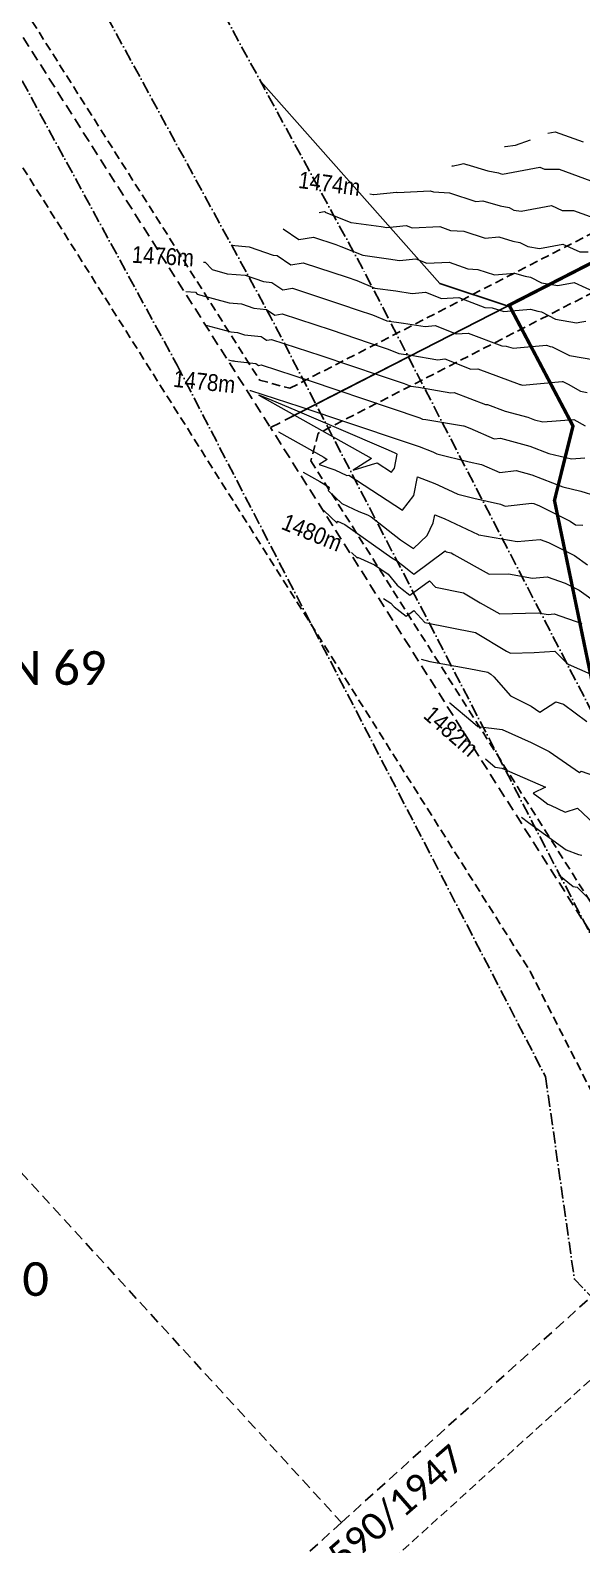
# Model space of a CAD drawing. Header units: metres. Extents: x 5688 to 19740, y -52 to 3406.
# Drawn here: x 7113.7 to 7277.3, y 625 to 1074.4 of the extents above; entities that cross this region are included whole.
import ezdxf
from ezdxf.enums import TextEntityAlignment as Align

# ---------------------------------------------------------------- set-up
doc = ezdxf.new("R2010")
doc.units = ezdxf.units.M
for name, pattern in [('ACAD_ISO10W100', [18, 12, -3, 0, -3]), ('DASHED', [19.05, 12.7, -6.35]), ('HIDDEN', [9.525, 6.35, -3.175])]:
    doc.linetypes.add(name, pattern=pattern)
for name, color, linetype in [('CENTRELINES', 7, 'Continuous'), ('Contours', 7, 'Continuous'), ('ERFNOMMER', 7, 'Continuous'), ('LINES', 7, 'Continuous'), ('PAD', 7, 'Continuous'), ('PLAASGEDEELTES', 7, 'Continuous'), ('PWV_RESERVES', 7, 'Continuous'), ('SERV', 7, 'Continuous'), ('SITE', 7, 'Continuous')]:
    doc.layers.add(name, color=color, linetype=linetype)
doc.styles.add('CALIBRII', font='calibri.ttf')
doc.styles.add('MM-STANDARD', font='', dxfattribs={"height": 1})
doc.styles.get('MM-STANDARD').set_extended_font_data('MM-STANDARD')

# ---------------------------------------------------------------- blocks, each defined once
blk = doc.blocks.new('CONTOURS-CG')
at = {"layer": 'Contours', "color": 253, "lineweight": 9, "true_color": 0xa1a3a5}
for points, elevation in [([(31082.51, -138.3), (31082.51, -138.3), (31084.62, -137.86), (31093.01, -140.88)], 1473), ([(31069.67, -142.24), (31069.67, -142.24), (31069.78, -142.21), (31072.87, -141.87), (31072.88, -141.87), (31077.35, -140.25)], 1473), ([(31054.25, -147.94), (31053.99, -148.07), (31056.82, -147.49), (31057.48, -147.34), (31058.39, -147.63), (31058.49, -147.63), (31064.69, -149.48), (31067.81, -150.06), (31068.31, -150.31), (31069.06, -150.44), (31080.13, -148.37), (31080.14, -148.37), (31081.47, -148.99), (31085.81, -149), (31095.28, -152.41)], 1473.5), ([(31029.66, -156.32), (31029.66, -156.33), (31030.79, -156.48), (31030.88, -156.49), (31037.62, -155.77), (31037.62, -155.77), (31037.88, -155.87), (31047.61, -155.39), (31048.56, -155.75), (31053.35, -156), (31061.16, -158.54), (31061.16, -158.54), (31063.21, -158.35), (31068.39, -159.9), (31071, -160.39), (31072.42, -161.1), (31072.42, -161.1), (31074.54, -161.47), (31083.53, -159.79), (31083.53, -159.79), (31086.73, -161.26), (31090.13, -161.27), (31097.55, -163.94)], 1474), ([(31014.66, -161.82), (31014.66, -161.82), (31016.11, -161.59), (31016.38, -161.68), (31016.44, -161.7), (31024.06, -164.81), (31024.11, -164.83), (31033.01, -166.02), (31034.68, -166.3), (31040.47, -165.67), (31040.48, -165.67), (31042.23, -166.36), (31050.43, -165.96), (31053.64, -167.17), (31057.55, -167.37), (31063.92, -169.44), (31063.92, -169.44), (31067.92, -169.08), (31072.09, -170.33), (31074.19, -170.72), (31076.53, -171.89), (31076.54, -171.89), (31080.02, -172.5), (31086.92, -171.21), (31086.93, -171.21), (31091.99, -173.53), (31094.45, -173.54)], 1474.5), ([(31003.96, -166.71), (31008.66, -169.86), (31012.99, -169.18), (31019.64, -171.38), (31021.12, -171.89), (31027.65, -174.54), (31035.22, -175.56), (31038.48, -176.11), (31043.32, -175.58), (31043.33, -175.58), (31046.58, -176.86), (31053.25, -176.54), (31058.72, -178.58), (31061.75, -178.74), (31066.68, -180.34), (31066.68, -180.35), (31072.64, -179.8), (31075.79, -180.75), (31077.38, -181.04), (31080.65, -182.69), (31080.65, -182.69), (31085.5, -183.53), (31090.32, -182.63), (31090.32, -182.63), (31097.26, -185.81)], 1475), ([(30988.52, -171.53), (30988.52, -171.53), (30993.87, -172.01), (31000.97, -174.47), (31002.19, -174.59), (31006.26, -177.33), (31006.26, -177.33), (31009.88, -176.76), (31022.91, -181.08), (31025.79, -182.07), (31031.19, -184.26), (31037.43, -185.1), (31042.27, -185.91), (31046.18, -185.49), (31046.18, -185.49), (31050.93, -187.36), (31056.07, -187.11), (31063.8, -190), (31065.95, -190.11), (31069.44, -191.25), (31069.45, -191.25), (31077.35, -190.53), (31079.49, -191.17), (31080.57, -191.37), (31084.76, -193.48), (31084.76, -193.48), (31090.98, -194.56), (31091.99, -194.37), (31093.71, -194.05)], 1475.5), ([(30980.34, -176.55), (30980.34, -176.55), (30980.82, -176.57), (30982.87, -178.79), (30987.39, -180), (30992.73, -180.48), (30992.73, -180.48), (30998.13, -182.35), (31000.6, -182.61), (31003.86, -184.8), (31003.87, -184.8), (31006.76, -184.34), (31021.32, -189.15), (31026.17, -190.78), (31030.47, -192.25), (31034.72, -193.98), (31039.65, -194.64), (31046.07, -195.72), (31049.03, -195.4), (31049.04, -195.4), (31055.27, -197.85), (31058.89, -197.68), (31068.88, -201.42), (31070.15, -201.48), (31072.2, -202.15), (31072.21, -202.15), (31082.07, -201.26), (31083.19, -201.59), (31083.76, -201.7), (31088.87, -204.27), (31088.87, -204.27), (31096.47, -205.59)], 1476), ([(30975.08, -185.31), (30975.08, -185.31), (30977.92, -185.48), (30978.47, -186.08), (30987.91, -188.62), (30991.58, -188.94), (30991.58, -188.94), (30995.3, -190.23), (30999, -190.62), (30999.02, -190.62), (31001.46, -192.27), (31001.47, -192.27), (31003.65, -191.93), (31018.21, -196.7), (31029.44, -200.48), (31035.15, -202.43), (31038.26, -203.7), (31041.86, -204.18), (31049.87, -205.53), (31051.89, -205.31), (31059.62, -208.35), (31061.72, -208.25), (31073.96, -212.83), (31074.17, -212.84), (31074.17, -212.84), (31074.35, -212.85), (31074.97, -213.06), (31086.78, -211.98), (31086.89, -212.02), (31086.95, -212.03), (31088.49, -212.8), (31092.16, -214.91), (31094.18, -215.23)], 1476.5), ([(30981.07, -195.25), (30988.44, -197.23), (30990.43, -197.41), (30990.44, -197.41), (30992.46, -198.11), (30997.42, -198.64), (30997.43, -198.64), (30998.08, -199.07), (30999.07, -199.74), (30999.08, -199.74), (31000.53, -199.51), (31015.11, -204.26), (31032.71, -210.18), (31039.83, -212.61), (31041.8, -213.41), (31044.08, -213.72), (31053.67, -215.33), (31054.74, -215.22), (31063.97, -218.85), (31064.54, -218.82), (31064.54, -218.82), (31069.8, -220.79), (31076.52, -222.62), (31076.52, -222.62), (31078.54, -223.41), (31078.55, -223.42), (31081, -224), (31090.2, -223.29), (31090.21, -223.29), (31093.52, -225.2)], 1477), ([(30987.77, -205.52), (30988.97, -205.85), (30989.29, -205.88), (30989.62, -205.99), (30995.84, -206.65), (30995.85, -206.65), (30996.68, -207.21), (30997.42, -207.1), (31012, -211.82), (31035.97, -219.87), (31044.51, -222.79), (31045.33, -223.13), (31046.29, -223.26), (31057.47, -225.14), (31057.6, -225.13), (31059.3, -225.8), (31066.6, -229.02), (31068.49, -228.8), (31077.11, -231.16), (31082.74, -233.36), (31082.74, -233.36), (31089.55, -234.98), (31093.47, -234.67)], 1477.5), ([(30994.08, -214.65), (30994.08, -214.65), (30994.26, -214.67), (30994.3, -214.68), (31008.89, -219.38), (31039.24, -229.57), (31044.31, -231.31), (31048.36, -232.89), (31049.6, -233.48), (31059.17, -235.83), (31062.84, -236.62), (31068.2, -238.99), (31068.21, -238.99), (31073.12, -238.44), (31077.71, -239.69), (31086.94, -243.3), (31086.94, -243.3), (31092.24, -244.56), (31096.76, -245.94)], 1478), ([(31030.16, -234.85), (31024.69, -238.34), (31030.16, -236.63), (31030.18, -236.62), (31031.88, -236.09), (31036.12, -238.88), (31037.02, -237.72), (31037.8, -233.6), (31036.96, -233.19), (31034.48, -232.09), (31030.37, -230.3), (31024.62, -227.83), (31008.23, -220.81), (31000.01, -217.35), (30996.79, -216.1), (30996.75, -216.09), (31030.08, -234.8), (31030.16, -234.85)], 1478), ([(31002.54, -226.98), (31002.54, -226.98), (31016.02, -234.49), (31017.04, -235.12), (31014.67, -236.63), (31019.28, -238.21), (31022.89, -239.85), (31022.85, -239.94), (31023.46, -239.75), (31039.37, -250.21), (31042.74, -245.87), (31042.75, -245.85), (31043.79, -240.32), (31048.93, -242.28), (31050.03, -242.75), (31055.77, -245.48), (31055.79, -245.48), (31060.55, -246.65), (31068.45, -248.36), (31069.83, -248.97), (31077.75, -248.07), (31078.31, -248.23), (31080, -248.89), (31089.1, -253.44), (31090.67, -254.57), (31092.85, -254.63)], 1478.5), ([(31009.91, -238.89), (31009.94, -238.9), (31014.85, -241.7), (31014.85, -241.7), (31017.58, -243.37), (31017.58, -243.37), (31017.28, -244.38), (31017.28, -244.38), (31021.36, -248.25), (31026.41, -250.54), (31029.03, -251.57), (31030.07, -252.21), (31038.74, -259), (31042.61, -261.54), (31046.67, -257.73), (31048.47, -253.99), (31048.93, -251.54), (31051.7, -252.62), (31061.8, -257.41), (31061.94, -257.48), (31062, -257.48), (31073.39, -259.5), (31073.39, -259.5), (31080.18, -258.92), (31080.19, -258.92), (31082.65, -259.78), (31090.44, -263.68), (31094.21, -266.38)], 1479), ([(31016.08, -250.32), (31020.03, -254.04), (31020.09, -253.49), (31022.23, -254.42), (31036.2, -264.33), (31038.06, -265.47), (31038.07, -265.48), (31039.36, -266.49), (31041.73, -268.42), (31041.73, -268.43), (31042.69, -269.16), (31052.07, -262.27), (31052.07, -262.27), (31052.37, -262.6), (31053.77, -262.88), (31054.62, -263.39), (31065.1, -269.2), (31070.79, -269.05), (31077.98, -270.33), (31077.98, -270.33), (31082.27, -269.96), (31082.27, -269.96), (31087.59, -271.81), (31091.78, -273.91), (31097.76, -278.19)], 1479.5), ([(31024.23, -262.74), (31026.02, -264.43), (31026.04, -264.18), (31031.09, -266.37), (31031.09, -266.37), (31035.11, -269.22), (31037.8, -272.41), (31039.31, -273.64), (31041.56, -275.38), (31041.58, -275.38), (31047.38, -271.12), (31047.38, -271.12), (31049.16, -273.07), (31057.42, -274.69), (31062.44, -277.7), (31068.26, -280.93), (31079.58, -280.62), (31082.57, -281.15), (31082.57, -281.15), (31084.36, -281), (31092.54, -283.85)], 1480), ([(31033.71, -276.38), (31033.71, -276.38), (31035.94, -277.82), (31036.67, -278.68), (31036.89, -278.86), (31040.47, -281.6), (31042.69, -279.97), (31042.7, -279.98), (31045.95, -283.54), (31061.07, -286.5), (31070.27, -292.01), (31071.41, -292.65), (31078.48, -292.46), (31084.52, -292.05), (31088.1, -295.58), (31088.83, -296.12), (31089, -296.06), (31089.37, -296.28), (31099.27, -300.66)], 1480.5), ([(31044.87, -294.4), (31047.47, -295.08), (31059.01, -297.2), (31064.72, -298.31), (31065.59, -298.83), (31066.51, -299.7), (31071.44, -305.26), (31077.54, -308.35), (31080.14, -310.15), (31084.89, -307.06), (31087.11, -307.79), (31094.01, -312.86)], 1481), ([(31053.34, -307.37), (31053.38, -307.41), (31060.23, -313.12), (31060.23, -313.12), (31061.68, -314.4), (31068.91, -315.26), (31077.59, -319.1), (31082.86, -321.77), (31091.89, -328.02), (31092.39, -327.69), (31096.08, -328.9)], 1481.5), ([(31064.04, -324.02), (31066.85, -326.48), (31068.87, -326.72), (31081.77, -332.42), (31078.09, -334.19), (31080.66, -336.07), (31082.53, -337.43), (31083.31, -337.72), (31087.65, -339.81), (31091.27, -338.63), (31091.28, -338.63), (31096.23, -343.26)], 1482), ([(31074.69, -341.31), (31076.76, -342.85), (31087.96, -351), (31091.59, -352.35), (31092.54, -352.54)], 1482.5), ([(31085.76, -358.38), (31090.01, -361.86), (31090.55, -361.96), (31091.21, -362.09), (31091.22, -362.09), (31098.61, -369.64)], 1483)]:
    blk.add_lwpolyline(points, dxfattribs=dict(at, elevation=elevation))
at = {"layer": 'Contours', "color": 253, "true_color": 0xa1a3a5, "style": 'MM-STANDARD', "width": 0.9}
for s, rotation, p in [('1474m', 352.3761, (31017.7, -153.26, 1475.35)), ('1476m', 356.5781, (30968.3, -174.78, 1476.37)), ('1478m', 353.9063, (30980.6, -212.04, 1476.68)), ('1480m', 337.7842, (31012.56, -256.82, 1478.84)), ('1482m', 318.6876, (31053.82, -315.79, 1480.91))]:
    blk.add_text(s, height=5, rotation=rotation, dxfattribs=at).set_placement(p, align=Align.MIDDLE)

msp = doc.modelspace()

# ---------------------------------------------------------------- linework, layer by layer
at = {"layer": 'CENTRELINES', "color": 251, "linetype": 'ACAD_ISO10W100', "ltscale": 0.3, "true_color": 0x636466, "flags": 128}
msp.add_lwpolyline([(5688.805, 3103.893), (5948.409, 2861.028), (5991.976, 2819.703), (6036.694, 2774.403), (6105.899, 2695.952), (6161.525, 2623.912), (6196.729, 2571.239), (6229.17, 2521.008), (6802.209, 1622.221), (6978.978, 1344.418), (7091.058, 1161.872), (7184.897, 989.621), (7296.815, 773.514), (7348.564, 673.441), (7490.381, 399.383)], dxfattribs=at)
at = {"layer": 'LINES', "color": 251, "linetype": 'HIDDEN', "ltscale": 0.5, "true_color": 0x636466}
for p, q in [((6908.349, 956.934), (7206.038, 631.571)), ((7317.914, 732.712), (7206.038, 631.571)), ((7206.038, 631.571), (7158.202, 588.056))]:
    msp.add_line(p, q, dxfattribs=at)
for points in [[(6956.098, 1317.693), (7184.986, 956.527)], [(7437.541, 568.298), (7406.403, 561.056), (7282.475, 802.72), (7184.986, 956.527), (7225.88, 977.518)]]:
    msp.add_lwpolyline(points, dxfattribs=at)
at = {"layer": 'PAD', "color": 251, "linetype": 'Continuous', "true_color": 0x636466}
msp.add_lwpolyline([(7283.596, 865.623), (7269.23, 934.923), (7274.725, 957.013), (7256.04, 992.381), (7235.21, 999.315), (7182.159, 1059.25)], dxfattribs=at)
at = {"layer": 'PLAASGEDEELTES', "color": 251, "linetype": 'Continuous', "true_color": 0x636466}
msp.add_line((7366.582, 1049.74), (7189.287, 958.734), dxfattribs=at)
at = {"layer": 'PWV_RESERVES', "color": 251, "linetype": 'ACAD_ISO10W100', "ltscale": 0.3, "true_color": 0x636466}
for points in [[(7524.892, 399.383), (7371.507, 695.993), (7363.777, 753.224), (7353.711, 772.756), (7315.896, 803.392), (7212.381, 1003.63), (7117.791, 1177.117), (7004.763, 1361.337), (6828.202, 1638.928), (6258.189, 2536.097), (6238.218, 2593.021), (6245.772, 2615.119), (6291.889, 2655.461), (6417.26, 2717.109), (6555.092, 2787.485), (6655.825, 2857.808), (6797.535, 2974.863), (6886.03, 3059.837), (6936.23, 3119.259), (7139.492, 3359.193)], [(5689.306, 3061.339), (5927.211, 2838.695), (5970.324, 2797.787), (6014.066, 2753.46), (6082.013, 2676.408), (6136.361, 2605.998), (6170.832, 2554.402), (6203.083, 2504.447), (6775.916, 1605.637), (6952.488, 1328.036), (7063.986, 1146.366), (7157.256, 975.09), (7266.569, 763.921), (7275.129, 703.82), (7292.696, 685.446), (7322.89, 654.971), (7455.093, 399.383)]]:
    msp.add_lwpolyline(points, dxfattribs=at)
at = {"layer": 'SERV', "color": 251, "linetype": 'DASHED', "ltscale": 0.2, "true_color": 0x636466}
for p, q in [((6961.311, 1318.448), (7181.732, 970.641)), ((7585.953, 1153.378), (7199.172, 954.846)), ((7056.639, 1120.674), (7261.976, 795.192)), ((7190.711, 968.195), (7363.042, 1056.654)), ((7181.732, 970.641), (7190.711, 968.195)), ((7199.172, 954.846), (7196.94, 946.65)), ((7196.94, 946.65), (7287.275, 804.127)), ((7261.976, 795.192), (7301.465, 717.958)), ((7167.827, 572.088), (7310.244, 701.427))]:
    msp.add_line(p, q, dxfattribs=at)
at = {"layer": 'SITE', "color": 251, "linetype": 'HIDDEN', "ltscale": 0.5, "true_color": 0x636466, "const_width": 1}
msp.add_lwpolyline([(7283.509, 866.042), (7269.23, 934.923), (7274.725, 957.013), (7255.783, 992.867), (7366.582, 1049.74), (7207.92, 1358.849), (7872.637, 1467.487), (7913.848, 1215.042), (8244.292, 1269.046), (8286.282, 1016.686), (7954.708, 962.495), (7938.189, 959.797), (7944.711, 624.137), (7956.213, 541.746), (7841.773, 540.956), (7738.993, 535.306), (7706.393, 529.766), (7682.263, 625.216), (7437.541, 568.298), (7371.507, 695.993), (7363.777, 753.224), (7353.711, 772.756), (7315.896, 803.392)], close=True, dxfattribs=at)

# ---------------------------------------------------------------- block references
at = {"layer": 'Contours', "color": 215, "linetype": 'Continuous', "true_color": 0xa953a0}
msp.add_blockref('CONTOURS-CG', (-23815.222, 1182.208), dxfattribs=at)

# ---------------------------------------------------------------- texts
at = {"layer": 'ERFNOMMER', "color": 251, "linetype": 'Continuous', "true_color": 0x636466, "style": 'CALIBRII'}
for s, p in [('PORTION 69', (7097.284, 885.179)), ('PORTION 70', (7080.222, 703.817))]:
    msp.add_text(s, height=10, dxfattribs=at).set_placement(p, align=Align.MIDDLE_CENTER)
at = {"layer": 'SERV', "color": 251, "linetype": 'Continuous', "true_color": 0x636466, "style": 'CALIBRII'}
msp.add_text('A8590/1947', height=8, rotation=41, dxfattribs=at).set_placement((7217.136, 631.726), align=Align.MIDDLE_CENTER)

doc.saveas('drawing.dxf')
